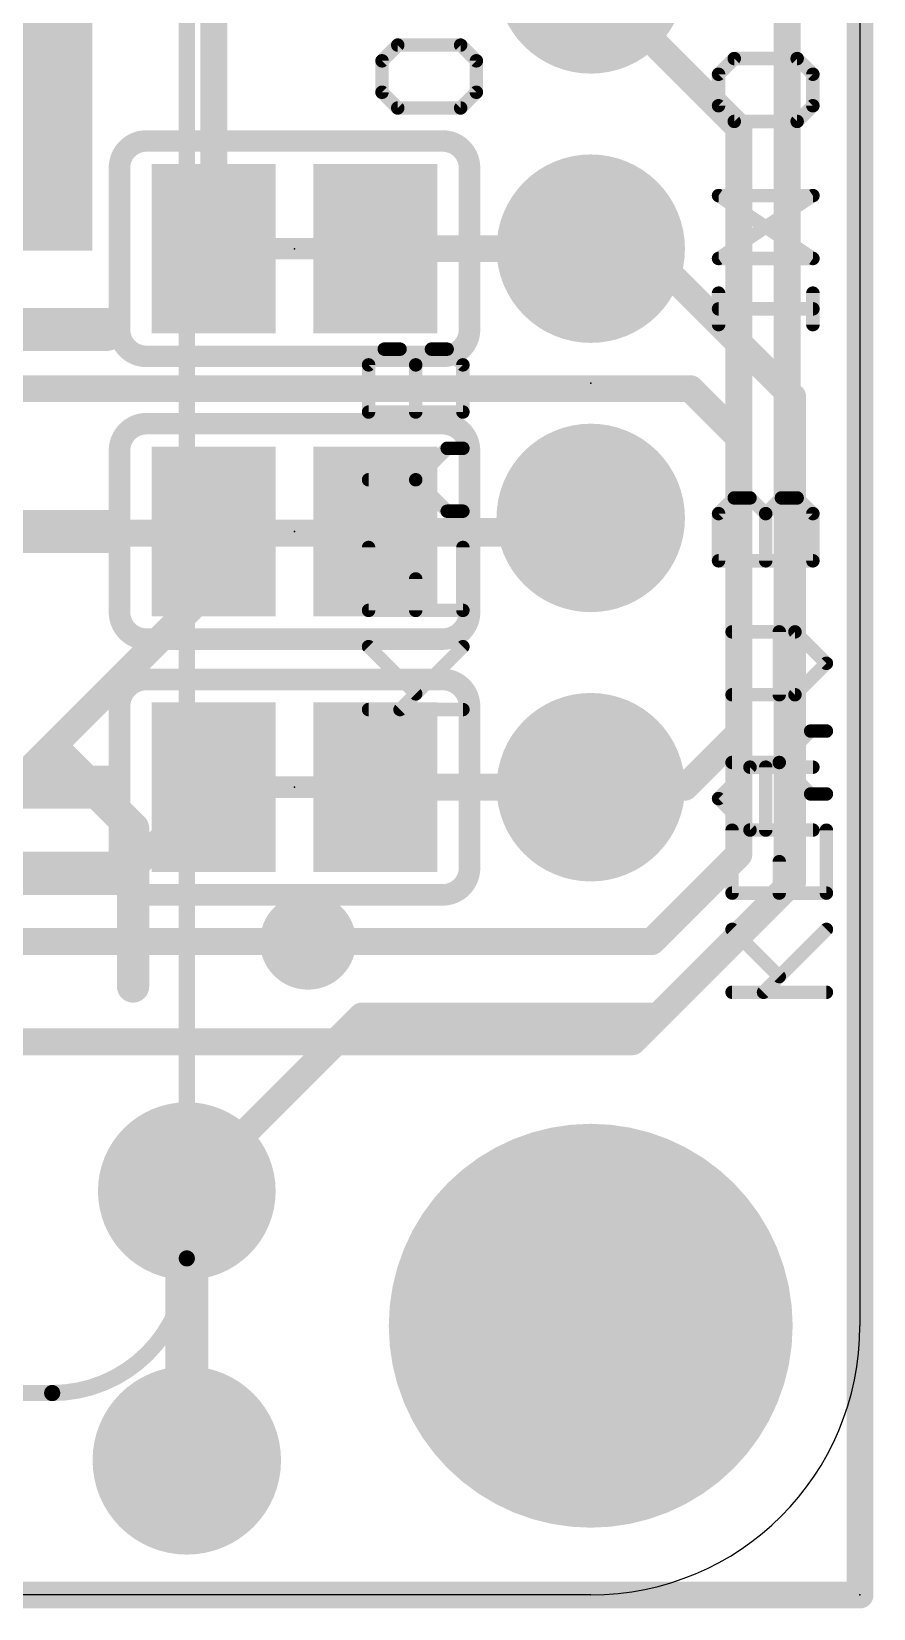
# Model space of a CAD drawing. Extents: x -0.1 to 50.9, y -0.1 to 23.
# Drawn here: x 42.99 to 50.93, y -0.13 to 14.75 of the extents above; entities that cross this region are included whole.
import ezdxf

# ---------------------------------------------------------------- set-up
doc = ezdxf.new("R2010")
doc.units = 0
for name, color, linetype in [('1', 12, 'CONTINUOUS'), ('16', 5, 'CONTINUOUS'), ('17', 110, 'CONTINUOUS'), ('18', 110, 'CONTINUOUS'), ('20', 53, 'CONTINUOUS'), ('21', 40, 'CONTINUOUS'), ('22', 6, 'CONTINUOUS'), ('23', 40, 'CONTINUOUS'), ('24', 6, 'CONTINUOUS')]:
    doc.layers.add(name, color=color, linetype=linetype)

# ---------------------------------------------------------------- blocks, each defined once
blk = doc.blocks.new('ROUNDP')
at = {"const_width": 0.5}
blk.add_lwpolyline([(0, -0.25, 1), (0, 0.25, 1), (0, -0.25)], format="xyb", dxfattribs=at)
blk = doc.blocks.new('RECT')
blk.add_solid([(-0.5, -0.5), (0.5, -0.5), (-0.5, 0.5), (0.5, 0.5)])
blk = doc.blocks.new('ROUNDV')
at = {"const_width": 0.5}
blk.add_lwpolyline([(0, -0.25, 1), (0, 0.25, 1), (0, -0.25)], format="xyb", dxfattribs=at)

msp = doc.modelspace()

# ---------------------------------------------------------------- linework, layer by layer
at = {"layer": '1'}
for points, const_width in [([(50.8, 0), (50.8, 22.86)], 0.254), ([(44.704, 15.113), (44.704, 12.7)], 0.254), ([(46.228, 12.7), (48.26, 12.7)], 0.254), ([(48.768, 12.7), (48.26, 12.7)], 0.254), ([(50.165, 11.303), (48.768, 12.7)], 0.254), ([(42.7228, 11.3792), (49.1998, 11.3792)], 0.254), ([(49.1998, 11.3792), (49.657, 10.922)], 0.254), ([(50.165, 6.731), (50.165, 11.303)], 0.254), ([(49.657, 10.922), (49.657, 8.128)], 0.254), ([(48.133, 10.033), (48.26, 10.16)], 0.254), ([(44.704, 9.525), (44.704, 10.033)], 0.254), ([(46.228, 10.033), (48.133, 10.033)], 0.254), ([(42.799, 7.62), (44.704, 9.525)], 0.254), ([(49.657, 8.128), (49.149, 7.62)], 0.254), ([(44.704, 7.62), (43.815, 6.731)], 0.254), ([(46.228, 7.62), (48.26, 7.62)], 0.254), ([(49.149, 7.62), (48.26, 7.62)], 0.254), ([(41.148, 6.731), (43.815, 6.731)], 0.254), ([(48.653, 5.219), (50.165, 6.731)], 0.254), ([(41.0689, 6.1635), (45.593, 6.1635)], 0.254), ([(37.956, 5.219), (48.653, 5.219)], 0.254), ([(44.45, 1.27), (44.45, 3.81)], 0.4064), ([(0, 0), (50.8, 0)], 0.254)]:
    msp.add_lwpolyline(points, dxfattribs=dict(at, const_width=const_width))
for points, const_width in [([(46.228, 12.7635, 1), (46.228, 12.6365)], 0.127), ([(48.26, 12.7635, 1), (48.26, 12.6365)], 0.127), ([(48.26, 12.6365, 1), (48.26, 12.7635)], 0.127), ([(48.8129, 12.7449, 1), (48.7231, 12.6551)], 0.127), ([(48.768, 12.6365, 1), (48.768, 12.7635)], 0.127), ([(44.6405, 12.7, 1), (44.7675, 12.7)], 0.127), ([(49.2447, 11.4241, 1), (49.1549, 11.3343)], 0.127), ([(49.1998, 11.3157, 1), (49.1998, 11.4427)], 0.127), ([(50.2285, 11.303, 1), (50.1015, 11.303)], 0.127), ([(50.1201, 11.2581, 1), (50.2099, 11.3479)], 0.127), ([(49.7205, 10.922, 1), (49.5935, 10.922)], 0.127), ([(49.6121, 10.8771, 1), (49.7019, 10.9669)], 0.127), ([(48.3049, 10.1151, 1), (48.2151, 10.2049)], 0.127), ([(44.7675, 10.033, 1), (44.6405, 10.033)], 0.127), ([(46.228, 10.0965, 1), (46.228, 9.9695)], 0.127), ([(48.0881, 10.0779, 1), (48.1779, 9.9881)], 0.127), ([(48.133, 9.9695, 1), (48.133, 10.0965)], 0.127), ([(44.6405, 9.525, 1), (44.7675, 9.525)], 0.127), ([(44.7489, 9.4801, 1), (44.6591, 9.5699)], 0.127), ([(49.5935, 8.128, 1), (49.7205, 8.128)], 0.127), ([(49.7019, 8.0831, 1), (49.6121, 8.1729)], 0.127), ([(44.7489, 7.5751, 1), (44.6591, 7.6649)], 0.127), ([(46.228, 7.6835, 1), (46.228, 7.5565)], 0.127), ([(48.26, 7.6835, 1), (48.26, 7.5565)], 0.127), ([(48.26, 7.5565, 1), (48.26, 7.6835)], 0.127), ([(49.149, 7.5565, 1), (49.149, 7.6835)], 0.127), ([(49.1041, 7.6649, 1), (49.1939, 7.5751)], 0.127), ([(43.815, 6.6675, 1), (43.815, 6.7945)], 0.127), ([(50.2099, 6.6861, 1), (50.1201, 6.7759)], 0.127), ([(43.7701, 6.7759, 1), (43.8599, 6.6861)], 0.127), ([(50.1015, 6.731, 1), (50.2285, 6.731)], 0.127), ([(45.593, 6.1, 1), (45.593, 6.227)], 0.127), ([(48.6081, 5.2639, 1), (48.6979, 5.1741)], 0.127), ([(48.653, 5.1555, 1), (48.653, 5.2825)], 0.127), ([(44.5516, 3.81, 1), (44.3484, 3.81)], 0.2032), ([(44.3484, 1.27, 1), (44.5516, 1.27)], 0.2032), ([(50.7365, 0, 1), (50.8635, 0)], 0.127), ([(50.8, -0.0635, 1), (50.8, 0.0635)], 0.127)]:
    msp.add_lwpolyline(points, format="xyb", dxfattribs=dict(at, const_width=const_width))
at = {"layer": '16', "const_width": 0.254}
for points in [[(50.8, 0), (50.8, 22.86)], [(50.1142, 6.6802), (50.1142, 15.6718)], [(49.657, 13.843), (48.26, 15.24)], [(49.657, 6.985), (49.657, 13.843)], [(48.1153, 10.0152), (48.26, 10.16)], [(39.4716, 10.0152), (48.1153, 10.0152)], [(48.8355, 6.1635), (49.657, 6.985)], [(48.895, 5.461), (50.1142, 6.6802)], [(45.593, 6.1635), (48.8355, 6.1635)], [(44.45, 3.81), (46.101, 5.461)], [(46.101, 5.461), (48.895, 5.461)], [(0, 0), (50.8, 0)]]:
    msp.add_lwpolyline(points, dxfattribs=at)
at = {"layer": '16', "const_width": 0.127}
for points in [[(49.7205, 13.843, 1), (49.5935, 13.843)], [(49.6121, 13.7981, 1), (49.7019, 13.8879)], [(48.3049, 10.1151, 1), (48.2151, 10.2049)], [(48.0703, 10.0602, 1), (48.1602, 9.9703)], [(48.1153, 9.9518, 1), (48.1153, 10.0787)], [(49.5935, 6.985, 1), (49.7205, 6.985)], [(49.7019, 6.9401, 1), (49.6121, 7.0299)], [(50.0507, 6.6802, 1), (50.1777, 6.6802)], [(50.1591, 6.6353, 1), (50.0693, 6.7251)], [(45.593, 6.227, 1), (45.593, 6.1)], [(48.7906, 6.2084, 1), (48.8804, 6.1186)], [(48.8355, 6.1, 1), (48.8355, 6.227)], [(46.101, 5.5245, 1), (46.101, 5.3975)], [(46.1459, 5.4161, 1), (46.0561, 5.5059)], [(48.8501, 5.5059, 1), (48.9399, 5.4161)], [(48.895, 5.3975, 1), (48.895, 5.5245)], [(44.4051, 3.8549, 1), (44.4949, 3.7651)], [(50.7365, 0, 1), (50.8635, 0)], [(50.8, -0.0635, 1), (50.8, 0.0635)]]:
    msp.add_lwpolyline(points, format="xyb", dxfattribs=at)
at = {"layer": '20'}
for p, q in [((50.8, 20.32), (50.8, 2.54)), ((48.26, 0), (2.54, 0))]:
    msp.add_line(p, q, dxfattribs=at)
msp.add_arc((48.26, 2.54), 2.54, 270, 0, dxfattribs=at)
at = {"layer": '21'}
for points, const_width in [([(49.614, 14.4934), (49.4657, 14.3451)], 0.127), ([(50.2072, 14.4934), (49.614, 14.4934)], 0.127), ([(50.3555, 14.3451), (50.2072, 14.4934)], 0.127), ([(49.4657, 14.3451), (49.4657, 14.0485)], 0.127), ([(50.3555, 14.0485), (50.3555, 14.3451)], 0.127), ([(49.4657, 14.0485), (49.614, 13.9002)], 0.127), ([(50.2072, 13.9002), (50.3555, 14.0485)], 0.127), ([(49.614, 13.9002), (50.2072, 13.9002)], 0.127), ([(44.069, 13.716), (46.863, 13.716)], 0.2032), ([(43.815, 11.938), (43.815, 13.462)], 0.2032), ([(47.117, 11.938), (47.117, 13.462)], 0.2032), ([(49.4657, 12.6076), (50.3555, 13.2008)], 0.127), ([(50.3555, 13.2008), (49.4657, 13.2008)], 0.127), ([(50.3555, 12.6076), (49.4657, 12.6076)], 0.127), ([(49.4657, 11.9839), (49.4657, 12.2805)], 0.127), ([(50.3555, 11.9839), (50.3555, 12.2805)], 0.127), ([(43.688, 11.938), (42.5676, 11.938)], 0.4064), ([(50.3555, 12.1322), (49.4657, 12.1322)], 0.127), ([(46.863, 11.684), (44.069, 11.684)], 0.2032), ([(44.069, 11.049), (46.863, 11.049)], 0.2032), ([(43.815, 9.271), (43.815, 10.795)], 0.2032), ([(47.117, 9.271), (47.117, 10.795)], 0.2032), ([(49.4657, 10.2006), (49.614, 10.3489)], 0.127), ([(49.4657, 9.7557), (49.4657, 10.2006)], 0.127), ([(49.614, 10.3489), (49.7623, 10.3489)], 0.127), ([(49.7623, 10.3489), (49.9106, 10.2006)], 0.127), ([(49.9106, 10.2006), (50.0589, 10.3489)], 0.127), ([(49.9106, 9.7557), (49.9106, 10.2006)], 0.127), ([(50.0589, 10.3489), (50.2072, 10.3489)], 0.127), ([(50.2072, 10.3489), (50.3555, 10.2006)], 0.127), ([(50.3555, 10.2006), (50.3555, 9.7557)], 0.127), ([(43.688, 10.033), (42.6468, 10.033)], 0.4064), ([(50.3555, 9.7557), (49.4657, 9.7557)], 0.127), ([(46.863, 9.017), (44.069, 9.017)], 0.2032), ([(44.069, 8.636), (46.863, 8.636)], 0.2032), ([(43.815, 6.858), (43.815, 8.382)], 0.2032), ([(47.117, 6.858), (47.117, 8.382)], 0.2032), ([(43.688, 7.62), (42.41, 7.62)], 0.4064), ([(49.4657, 7.5123), (49.7623, 7.8089)], 0.127), ([(49.7623, 7.8089), (50.3555, 7.8089)], 0.127), ([(49.9106, 7.2157), (49.9106, 7.8089)], 0.127), ([(49.7623, 7.2157), (49.4657, 7.5123)], 0.127), ([(50.3555, 7.2157), (49.7623, 7.2157)], 0.127), ([(46.863, 6.604), (44.069, 6.604)], 0.2032)]:
    msp.add_lwpolyline(points, dxfattribs=dict(at, const_width=const_width))
for points, const_width in [([(49.614, 14.5251, 1), (49.614, 14.4616)], 0.0635), ([(49.6365, 14.4709, 1), (49.5916, 14.5158)], 0.0635), ([(50.2297, 14.5158, 1), (50.1848, 14.4709)], 0.0635), ([(50.2072, 14.4616, 1), (50.2072, 14.5251)], 0.0635), ([(49.4975, 14.3451, 1), (49.434, 14.3451)], 0.0635), ([(49.4433, 14.3676, 1), (49.4882, 14.3226)], 0.0635), ([(50.3873, 14.3451, 1), (50.3237, 14.3451)], 0.0635), ([(50.333, 14.3226, 1), (50.378, 14.3676)], 0.0635), ([(49.434, 14.0485, 1), (49.4975, 14.0485)], 0.0635), ([(49.4882, 14.071, 1), (49.4433, 14.0261)], 0.0635), ([(50.3237, 14.0485, 1), (50.3873, 14.0485)], 0.0635), ([(50.378, 14.0261, 1), (50.333, 14.071)], 0.0635), ([(49.614, 13.932, 1), (49.614, 13.8685)], 0.0635), ([(49.5916, 13.8778, 1), (49.6365, 13.9227)], 0.0635), ([(50.1848, 13.9227, 1), (50.2297, 13.8778)], 0.0635), ([(50.2072, 13.8685, 1), (50.2072, 13.932)], 0.0635), ([(44.069, 13.716, 0.4142), (43.815, 13.462)], 0.2032), ([(44.069, 13.7668, 1), (44.069, 13.6652)], 0.1016), ([(44.069, 13.6652, 1), (44.069, 13.7668)], 0.1016), ([(47.117, 13.462, 0.4142), (46.863, 13.716)], 0.2032), ([(46.863, 13.7668, 1), (46.863, 13.6652)], 0.1016), ([(46.863, 13.6652, 1), (46.863, 13.7668)], 0.1016), ([(43.8658, 13.462, 1), (43.7642, 13.462)], 0.1016), ([(47.1678, 13.462, 1), (47.0662, 13.462)], 0.1016), ([(43.7642, 13.462, 1), (43.8658, 13.462)], 0.1016), ([(47.0662, 13.462, 1), (47.1678, 13.462)], 0.1016), ([(49.4657, 13.2325, 1), (49.4657, 13.169)], 0.0635), ([(50.3731, 13.1743, 1), (50.3379, 13.2272)], 0.0635), ([(50.3555, 13.169, 1), (50.3555, 13.2325)], 0.0635), ([(49.4657, 12.6393, 1), (49.4657, 12.5758)], 0.0635), ([(49.4481, 12.634, 1), (49.4834, 12.5812)], 0.0635), ([(50.3555, 12.5758, 1), (50.3555, 12.6393)], 0.0635), ([(49.4975, 12.2805, 1), (49.434, 12.2805)], 0.0635), ([(50.3873, 12.2805, 1), (50.3237, 12.2805)], 0.0635), ([(43.688, 11.8364, 1), (43.688, 12.0396)], 0.2032), ([(49.4657, 12.1639, 1), (49.4657, 12.1004)], 0.0635), ([(50.3555, 12.1004, 1), (50.3555, 12.1639)], 0.0635), ([(43.815, 11.938, 0.4142), (44.069, 11.684)], 0.2032), ([(43.8658, 11.938, 1), (43.7642, 11.938)], 0.1016), ([(43.7642, 11.938, 1), (43.8658, 11.938)], 0.1016), ([(46.863, 11.684, 0.4142), (47.117, 11.938)], 0.2032), ([(47.1678, 11.938, 1), (47.0662, 11.938)], 0.1016), ([(47.0662, 11.938, 1), (47.1678, 11.938)], 0.1016), ([(49.434, 11.9839, 1), (49.4975, 11.9839)], 0.0635), ([(50.3237, 11.9839, 1), (50.3873, 11.9839)], 0.0635), ([(44.069, 11.7348, 1), (44.069, 11.6332)], 0.1016), ([(44.069, 11.6332, 1), (44.069, 11.7348)], 0.1016), ([(46.863, 11.7348, 1), (46.863, 11.6332)], 0.1016), ([(46.863, 11.6332, 1), (46.863, 11.7348)], 0.1016), ([(44.069, 11.049, 0.4142), (43.815, 10.795)], 0.2032), ([(44.069, 11.0998, 1), (44.069, 10.9982)], 0.1016), ([(44.069, 10.9982, 1), (44.069, 11.0998)], 0.1016), ([(47.117, 10.795, 0.4142), (46.863, 11.049)], 0.2032), ([(46.863, 11.0998, 1), (46.863, 10.9982)], 0.1016), ([(46.863, 10.9982, 1), (46.863, 11.0998)], 0.1016), ([(43.8658, 10.795, 1), (43.7642, 10.795)], 0.1016), ([(47.1678, 10.795, 1), (47.0662, 10.795)], 0.1016), ([(43.7642, 10.795, 1), (43.8658, 10.795)], 0.1016), ([(47.0662, 10.795, 1), (47.1678, 10.795)], 0.1016), ([(49.4975, 10.2006, 1), (49.434, 10.2006)], 0.0635), ([(49.614, 10.3807, 1), (49.614, 10.3172)], 0.0635), ([(49.6365, 10.3265, 1), (49.5916, 10.3714)], 0.0635), ([(49.7848, 10.3714, 1), (49.7399, 10.3265)], 0.0635), ([(49.7623, 10.3172, 1), (49.7623, 10.3807)], 0.0635), ([(49.9424, 10.2006, 1), (49.8789, 10.2006)], 0.0635), ([(50.0589, 10.3807, 1), (50.0589, 10.3172)], 0.0635), ([(50.0814, 10.3265, 1), (50.0365, 10.3714)], 0.0635), ([(50.2297, 10.3714, 1), (50.1848, 10.3265)], 0.0635), ([(50.2072, 10.3172, 1), (50.2072, 10.3807)], 0.0635), ([(50.3873, 10.2006, 1), (50.3237, 10.2006)], 0.0635), ([(43.688, 9.9314, 1), (43.688, 10.1346)], 0.2032), ([(49.4433, 10.2231, 1), (49.4882, 10.1782)], 0.0635), ([(49.8882, 10.2231, 1), (49.9331, 10.1782)], 0.0635), ([(49.8882, 10.1782, 1), (49.9331, 10.2231)], 0.0635), ([(50.333, 10.1782, 1), (50.378, 10.2231)], 0.0635), ([(49.4657, 9.7875, 1), (49.4657, 9.724)], 0.0635), ([(50.3555, 9.724, 1), (50.3555, 9.7875)], 0.0635), ([(49.434, 9.7557, 1), (49.4975, 9.7557)], 0.0635), ([(49.8789, 9.7557, 1), (49.9424, 9.7557)], 0.0635), ([(50.3237, 9.7557, 1), (50.3873, 9.7557)], 0.0635), ([(43.815, 9.271, 0.4142), (44.069, 9.017)], 0.2032), ([(43.8658, 9.271, 1), (43.7642, 9.271)], 0.1016), ([(46.863, 9.017, 0.4142), (47.117, 9.271)], 0.2032), ([(47.1678, 9.271, 1), (47.0662, 9.271)], 0.1016), ([(43.7642, 9.271, 1), (43.8658, 9.271)], 0.1016), ([(47.0662, 9.271, 1), (47.1678, 9.271)], 0.1016), ([(44.069, 9.0678, 1), (44.069, 8.9662)], 0.1016), ([(44.069, 8.9662, 1), (44.069, 9.0678)], 0.1016), ([(46.863, 9.0678, 1), (46.863, 8.9662)], 0.1016), ([(46.863, 8.9662, 1), (46.863, 9.0678)], 0.1016), ([(44.069, 8.636, 0.4142), (43.815, 8.382)], 0.2032), ([(44.069, 8.6868, 1), (44.069, 8.5852)], 0.1016), ([(44.069, 8.5852, 1), (44.069, 8.6868)], 0.1016), ([(47.117, 8.382, 0.4142), (46.863, 8.636)], 0.2032), ([(46.863, 8.6868, 1), (46.863, 8.5852)], 0.1016), ([(46.863, 8.5852, 1), (46.863, 8.6868)], 0.1016), ([(43.8658, 8.382, 1), (43.7642, 8.382)], 0.1016), ([(47.1678, 8.382, 1), (47.0662, 8.382)], 0.1016), ([(43.7642, 8.382, 1), (43.8658, 8.382)], 0.1016), ([(47.0662, 8.382, 1), (47.1678, 8.382)], 0.1016), ([(43.688, 7.5184, 1), (43.688, 7.7216)], 0.2032), ([(49.7623, 7.8407, 1), (49.7623, 7.7772)], 0.0635), ([(49.7848, 7.7865, 1), (49.7399, 7.8314)], 0.0635), ([(49.9424, 7.8089, 1), (49.8789, 7.8089)], 0.0635), ([(50.3555, 7.7772, 1), (50.3555, 7.8407)], 0.0635), ([(49.4882, 7.5348, 1), (49.4433, 7.4899)], 0.0635), ([(49.4433, 7.5348, 1), (49.4882, 7.4899)], 0.0635), ([(49.7623, 7.2475, 1), (49.7623, 7.184)], 0.0635), ([(49.7399, 7.1933, 1), (49.7848, 7.2382)], 0.0635), ([(49.8789, 7.2157, 1), (49.9424, 7.2157)], 0.0635), ([(50.3555, 7.184, 1), (50.3555, 7.2475)], 0.0635), ([(43.815, 6.858, 0.4142), (44.069, 6.604)], 0.2032), ([(43.8658, 6.858, 1), (43.7642, 6.858)], 0.1016), ([(43.7642, 6.858, 1), (43.8658, 6.858)], 0.1016), ([(46.863, 6.604, 0.4142), (47.117, 6.858)], 0.2032), ([(47.1678, 6.858, 1), (47.0662, 6.858)], 0.1016), ([(47.0662, 6.858, 1), (47.1678, 6.858)], 0.1016), ([(44.069, 6.6548, 1), (44.069, 6.5532)], 0.1016), ([(44.069, 6.5532, 1), (44.069, 6.6548)], 0.1016), ([(46.863, 6.6548, 1), (46.863, 6.5532)], 0.1016), ([(46.863, 6.5532, 1), (46.863, 6.6548)], 0.1016)]:
    msp.add_lwpolyline(points, format="xyb", dxfattribs=dict(at, const_width=const_width))
at = {"layer": '22'}
for points, const_width in [([(44.45, 3.175), (44.45, 19.685)], 0.1524), ([(46.2915, 14.4721), (46.4398, 14.6204)], 0.127), ([(46.4398, 14.6204), (47.033, 14.6204)], 0.127), ([(47.033, 14.6204), (47.1813, 14.4721)], 0.127), ([(46.2915, 14.1755), (46.2915, 14.4721)], 0.127), ([(47.1813, 14.4721), (47.1813, 14.1755)], 0.127), ([(46.4398, 14.0272), (46.2915, 14.1755)], 0.127), ([(47.1813, 14.1755), (47.033, 14.0272)], 0.127), ([(47.033, 14.0272), (46.4398, 14.0272)], 0.127), ([(50.3563, 12.6076), (49.4665, 13.2008)], 0.127), ([(49.4665, 13.2008), (50.3563, 13.2008)], 0.127), ([(49.4665, 12.6076), (50.3563, 12.6076)], 0.127), ([(49.4665, 11.9839), (49.4665, 12.2805)], 0.127), ([(50.3563, 11.9839), (50.3563, 12.2805)], 0.127), ([(49.4665, 12.1322), (50.3563, 12.1322)], 0.127), ([(46.3128, 11.7522), (46.1645, 11.6039)], 0.127), ([(46.4611, 11.7522), (46.3128, 11.7522)], 0.127), ([(46.6094, 11.6039), (46.4611, 11.7522)], 0.127), ([(46.7577, 11.7522), (46.6094, 11.6039)], 0.127), ([(46.906, 11.7522), (46.7577, 11.7522)], 0.127), ([(47.0543, 11.6039), (46.906, 11.7522)], 0.127), ([(46.1645, 11.6039), (46.1645, 11.159)], 0.127), ([(46.6094, 11.159), (46.6094, 11.6039)], 0.127), ([(47.0543, 11.159), (47.0543, 11.6039)], 0.127), ([(46.1645, 11.159), (47.0543, 11.159)], 0.127), ([(46.6094, 10.5201), (46.906, 10.8167)], 0.127), ([(46.906, 10.8167), (47.0543, 10.8167)], 0.127), ([(46.6094, 10.5201), (46.1645, 10.5201)], 0.127), ([(46.906, 10.2235), (46.6094, 10.5201)], 0.127), ([(47.0543, 10.2235), (46.906, 10.2235)], 0.127), ([(46.1645, 9.288), (46.1645, 9.8812)], 0.127), ([(47.0543, 9.8812), (47.0543, 9.288)], 0.127), ([(46.6094, 9.288), (46.6094, 9.5846)], 0.127), ([(47.0543, 9.288), (46.1645, 9.288)], 0.127), ([(50.1867, 9.0852), (49.5935, 9.0852)], 0.127), ([(50.0384, 8.492), (50.0384, 9.0852)], 0.127), ([(50.4833, 8.7886), (50.1867, 9.0852)], 0.127), ([(46.6094, 8.5008), (46.1645, 8.9456)], 0.127), ([(46.4611, 8.3525), (47.0543, 8.9456)], 0.127), ([(50.1867, 8.492), (50.4833, 8.7886)], 0.127), ([(49.5935, 8.492), (50.1867, 8.492)], 0.127), ([(47.0543, 8.3525), (46.1645, 8.3525)], 0.127), ([(50.0384, 7.8531), (50.335, 8.1497)], 0.127), ([(50.335, 8.1497), (50.4833, 8.1497)], 0.127), ([(43.1973, 7.9775), (42.4516, 7.2318)], 0.3048), ([(43.943, 7.2318), (43.1973, 7.9775)], 0.3048), ([(50.0384, 7.8531), (49.5935, 7.8531)], 0.127), ([(50.335, 7.5565), (50.0384, 7.8531)], 0.127), ([(50.4833, 7.5565), (50.335, 7.5565)], 0.127), ([(43.943, 5.7404), (43.943, 7.2318)], 0.3048), ([(49.5935, 6.621), (49.5935, 7.2142)], 0.127), ([(50.4833, 7.2142), (50.4833, 6.621)], 0.127), ([(43.943, 6.859), (42.4516, 6.859)], 0.3048), ([(50.0384, 6.621), (50.0384, 6.9176)], 0.127), ([(50.4833, 6.621), (49.5935, 6.621)], 0.127), ([(50.0384, 5.8338), (49.5935, 6.2786)], 0.127), ([(49.8901, 5.6855), (50.4833, 6.2786)], 0.127), ([(50.4833, 5.6855), (49.5935, 5.6855)], 0.127), ([(26.67, 1.905), (43.18, 1.905)], 0.1524)]:
    msp.add_lwpolyline(points, dxfattribs=dict(at, const_width=const_width))
for points, const_width in [([(46.4398, 14.6521, 1), (46.4398, 14.5886)], 0.0635), ([(46.4622, 14.5979, 1), (46.4173, 14.6428)], 0.0635), ([(47.0554, 14.6428, 1), (47.0105, 14.5979)], 0.0635), ([(47.033, 14.5886, 1), (47.033, 14.6521)], 0.0635), ([(46.3233, 14.4721, 1), (46.2597, 14.4721)], 0.0635), ([(46.269, 14.4946, 1), (46.314, 14.4496)], 0.0635), ([(47.213, 14.4721, 1), (47.1495, 14.4721)], 0.0635), ([(47.1588, 14.4496, 1), (47.2037, 14.4946)], 0.0635), ([(46.2597, 14.1755, 1), (46.3233, 14.1755)], 0.0635), ([(46.314, 14.198, 1), (46.269, 14.1531)], 0.0635), ([(47.1495, 14.1755, 1), (47.213, 14.1755)], 0.0635), ([(47.2037, 14.1531, 1), (47.1588, 14.198)], 0.0635), ([(46.4398, 14.059, 1), (46.4398, 13.9955)], 0.0635), ([(46.4173, 14.0048, 1), (46.4622, 14.0497)], 0.0635), ([(47.0105, 14.0497, 1), (47.0554, 14.0048)], 0.0635), ([(47.033, 13.9955, 1), (47.033, 14.059)], 0.0635), ([(49.4841, 13.2272, 1), (49.4489, 13.1743)], 0.0635), ([(49.4665, 13.2325, 1), (49.4665, 13.169)], 0.0635), ([(50.3563, 13.169, 1), (50.3563, 13.2325)], 0.0635), ([(49.4665, 12.6393, 1), (49.4665, 12.5758)], 0.0635), ([(50.3386, 12.5812, 1), (50.3739, 12.634)], 0.0635), ([(50.3563, 12.5758, 1), (50.3563, 12.6393)], 0.0635), ([(49.4983, 12.2805, 1), (49.4348, 12.2805)], 0.0635), ([(50.388, 12.2805, 1), (50.3245, 12.2805)], 0.0635), ([(49.4665, 12.1639, 1), (49.4665, 12.1004)], 0.0635), ([(50.3563, 12.1004, 1), (50.3563, 12.1639)], 0.0635), ([(49.4348, 11.9839, 1), (49.4983, 11.9839)], 0.0635), ([(50.3245, 11.9839, 1), (50.388, 11.9839)], 0.0635), ([(46.3128, 11.7839, 1), (46.3128, 11.7204)], 0.0635), ([(46.3352, 11.7297, 1), (46.2903, 11.7746)], 0.0635), ([(46.4835, 11.7746, 1), (46.4386, 11.7297)], 0.0635), ([(46.4611, 11.7204, 1), (46.4611, 11.7839)], 0.0635), ([(46.7577, 11.7839, 1), (46.7577, 11.7204)], 0.0635), ([(46.7801, 11.7297, 1), (46.7352, 11.7746)], 0.0635), ([(46.9284, 11.7746, 1), (46.8835, 11.7297)], 0.0635), ([(46.906, 11.7204, 1), (46.906, 11.7839)], 0.0635), ([(46.142, 11.6263, 1), (46.187, 11.5814)], 0.0635), ([(46.1963, 11.6039, 1), (46.1328, 11.6039)], 0.0635), ([(46.6411, 11.6039, 1), (46.5776, 11.6039)], 0.0635), ([(46.5869, 11.6263, 1), (46.6318, 11.5814)], 0.0635), ([(46.5869, 11.5814, 1), (46.6318, 11.6263)], 0.0635), ([(47.086, 11.6039, 1), (47.0225, 11.6039)], 0.0635), ([(47.0318, 11.5814, 1), (47.0767, 11.6263)], 0.0635), ([(46.1645, 11.1908, 1), (46.1645, 11.1273)], 0.0635), ([(46.1328, 11.159, 1), (46.1963, 11.159)], 0.0635), ([(46.5776, 11.159, 1), (46.6411, 11.159)], 0.0635), ([(47.0225, 11.159, 1), (47.086, 11.159)], 0.0635), ([(47.0543, 11.1273, 1), (47.0543, 11.1908)], 0.0635), ([(46.906, 10.8484, 1), (46.906, 10.7849)], 0.0635), ([(46.9284, 10.7942, 1), (46.8835, 10.8391)], 0.0635), ([(47.0543, 10.7849, 1), (47.0543, 10.8484)], 0.0635), ([(46.1645, 10.5518, 1), (46.1645, 10.4883)], 0.0635), ([(46.6318, 10.5425, 1), (46.5869, 10.4976)], 0.0635), ([(46.5869, 10.5425, 1), (46.6318, 10.4976)], 0.0635), ([(46.6094, 10.4883, 1), (46.6094, 10.5518)], 0.0635), ([(46.906, 10.2553, 1), (46.906, 10.1918)], 0.0635), ([(46.8835, 10.201, 1), (46.9284, 10.246)], 0.0635), ([(47.0543, 10.1918, 1), (47.0543, 10.2553)], 0.0635), ([(46.1963, 9.8812, 1), (46.1328, 9.8812)], 0.0635), ([(47.086, 9.8812, 1), (47.0225, 9.8812)], 0.0635), ([(46.6411, 9.5846, 1), (46.5776, 9.5846)], 0.0635), ([(46.1645, 9.3197, 1), (46.1645, 9.2562)], 0.0635), ([(46.1328, 9.288, 1), (46.1963, 9.288)], 0.0635), ([(46.5776, 9.288, 1), (46.6411, 9.288)], 0.0635), ([(47.0225, 9.288, 1), (47.086, 9.288)], 0.0635), ([(47.0543, 9.2562, 1), (47.0543, 9.3197)], 0.0635), ([(49.5935, 9.1169, 1), (49.5935, 9.0534)], 0.0635), ([(50.0701, 9.0852, 1), (50.0066, 9.0852)], 0.0635), ([(50.2091, 9.1076, 1), (50.1642, 9.0627)], 0.0635), ([(50.1867, 9.0534, 1), (50.1867, 9.1169)], 0.0635), ([(46.187, 8.9681, 1), (46.142, 8.9232)], 0.0635), ([(47.0767, 8.9232, 1), (47.0318, 8.9681)], 0.0635), ([(50.5057, 8.7662, 1), (50.4608, 8.8111)], 0.0635), ([(50.4608, 8.7662, 1), (50.5057, 8.8111)], 0.0635), ([(46.5869, 8.4783, 1), (46.6318, 8.5232)], 0.0635), ([(49.5935, 8.5238, 1), (49.5935, 8.4603)], 0.0635), ([(50.0066, 8.492, 1), (50.0701, 8.492)], 0.0635), ([(50.1642, 8.5145, 1), (50.2091, 8.4696)], 0.0635), ([(50.1867, 8.4603, 1), (50.1867, 8.5238)], 0.0635), ([(46.1645, 8.3842, 1), (46.1645, 8.3207)], 0.0635), ([(46.4386, 8.3749, 1), (46.4835, 8.33)], 0.0635), ([(47.0543, 8.3207, 1), (47.0543, 8.3842)], 0.0635), ([(50.335, 8.1814, 1), (50.335, 8.1179)], 0.0635), ([(50.3574, 8.1272, 1), (50.3125, 8.1721)], 0.0635), ([(50.4833, 8.1179, 1), (50.4833, 8.1814)], 0.0635), ([(43.2512, 8.0314, 1), (43.1434, 7.9236)], 0.1524), ([(43.2512, 7.9236, 1), (43.1434, 8.0314)], 0.1524), ([(49.5935, 7.8848, 1), (49.5935, 7.8213)], 0.0635), ([(50.0608, 7.8755, 1), (50.0159, 7.8306)], 0.0635), ([(50.0159, 7.8755, 1), (50.0608, 7.8306)], 0.0635), ([(50.0384, 7.8213, 1), (50.0384, 7.8848)], 0.0635), ([(50.335, 7.5883, 1), (50.335, 7.5248)], 0.0635), ([(50.3125, 7.534, 1), (50.3574, 7.579)], 0.0635), ([(50.4833, 7.5248, 1), (50.4833, 7.5883)], 0.0635), ([(44.0192, 7.2318, 1), (43.8668, 7.2318)], 0.1524), ([(43.8891, 7.1779, 1), (43.9969, 7.2857)], 0.1524), ([(49.6253, 7.2142, 1), (49.5618, 7.2142)], 0.0635), ([(50.515, 7.2142, 1), (50.4515, 7.2142)], 0.0635), ([(43.943, 6.7828, 1), (43.943, 6.9352)], 0.1524), ([(50.0701, 6.9176, 1), (50.0066, 6.9176)], 0.0635), ([(49.5935, 6.6527, 1), (49.5935, 6.5892)], 0.0635), ([(49.5618, 6.621, 1), (49.6253, 6.621)], 0.0635), ([(50.0066, 6.621, 1), (50.0701, 6.621)], 0.0635), ([(50.4515, 6.621, 1), (50.515, 6.621)], 0.0635), ([(50.4833, 6.5892, 1), (50.4833, 6.6527)], 0.0635), ([(49.616, 6.3011, 1), (49.571, 6.2562)], 0.0635), ([(50.5057, 6.2562, 1), (50.4608, 6.3011)], 0.0635), ([(43.8668, 5.7404, 1), (44.0192, 5.7404)], 0.1524), ([(50.0159, 5.8113, 1), (50.0608, 5.8562)], 0.0635), ([(49.5935, 5.7172, 1), (49.5935, 5.6537)], 0.0635), ([(49.8676, 5.7079, 1), (49.9125, 5.663)], 0.0635), ([(50.4833, 5.6537, 1), (50.4833, 5.7172)], 0.0635), ([(43.18, 1.905, 0.4142), (44.45, 3.175)], 0.1524), ([(44.4881, 3.175, 1), (44.4119, 3.175)], 0.0762), ([(44.4119, 3.175, 1), (44.4881, 3.175)], 0.0762), ([(43.18, 1.9431, 1), (43.18, 1.8669)], 0.0762), ([(43.18, 1.8669, 1), (43.18, 1.9431)], 0.0762)]:
    msp.add_lwpolyline(points, format="xyb", dxfattribs=dict(at, const_width=const_width))
at = {"layer": '23'}
for p in [(45.466, 12.7), (45.466, 10.033), (45.466, 7.62)]:
    msp.add_point(p, dxfattribs=at)
at = {"layer": '24'}
for p in [(48.26, 11.43), (50.8, 0)]:
    msp.add_point(p, dxfattribs=at)

# ---------------------------------------------------------------- block references
at = {"layer": '1'}
for p, xscale, yscale in [((42.285, 13.93), 2.55, 2.5), ((44.704, 12.7), 1.1684, 1.6002), ((46.228, 12.7), 1.1684, 1.6002), ((44.704, 10.033), 1.1684, 1.6002), ((46.228, 10.033), 1.1684, 1.6002), ((44.704, 7.62), 1.1684, 1.6002), ((46.228, 7.62), 1.1684, 1.6002)]:
    msp.add_blockref('RECT', p, dxfattribs=dict(at, xscale=xscale, yscale=yscale))
at = {"layer": '1', "xscale": 0.635, "yscale": 0.2032, "rotation": 180}
for p in [(45.466, 12.7), (45.466, 10.033), (45.466, 7.62)]:
    msp.add_blockref('RECT', p, dxfattribs=at)
at = {"layer": '17', "xscale": 1.778, "yscale": 1.778}
for p in [(48.26, 15.24), (48.26, 15.24), (48.26, 12.7), (48.26, 12.7), (48.26, 10.16), (48.26, 10.16), (48.26, 7.62), (48.26, 7.62)]:
    msp.add_blockref('ROUNDP', p, dxfattribs=at)
at = {"layer": '17'}
for p, xscale, yscale, rotation in [((44.45, 3.81), 1.6764, 1.6764, 270), ((44.45, 3.81), 1.6764, 1.6764, 270), ((48.26, 2.54), 3.81, 3.81, 180), ((48.26, 2.54), 3.81, 3.81, 180), ((44.45, 1.27), 1.778, 1.778, 180), ((44.45, 1.27), 1.778, 1.778, 180)]:
    msp.add_blockref('ROUNDP', p, dxfattribs=dict(at, xscale=xscale, yscale=yscale, rotation=rotation))
at = {"layer": '18', "xscale": 0.9064, "yscale": 0.9064}
msp.add_blockref('ROUNDV', (45.593, 6.1635), dxfattribs=at)
msp.add_blockref('ROUNDV', (45.593, 6.1635), dxfattribs=at)

doc.saveas('drawing.dxf')
